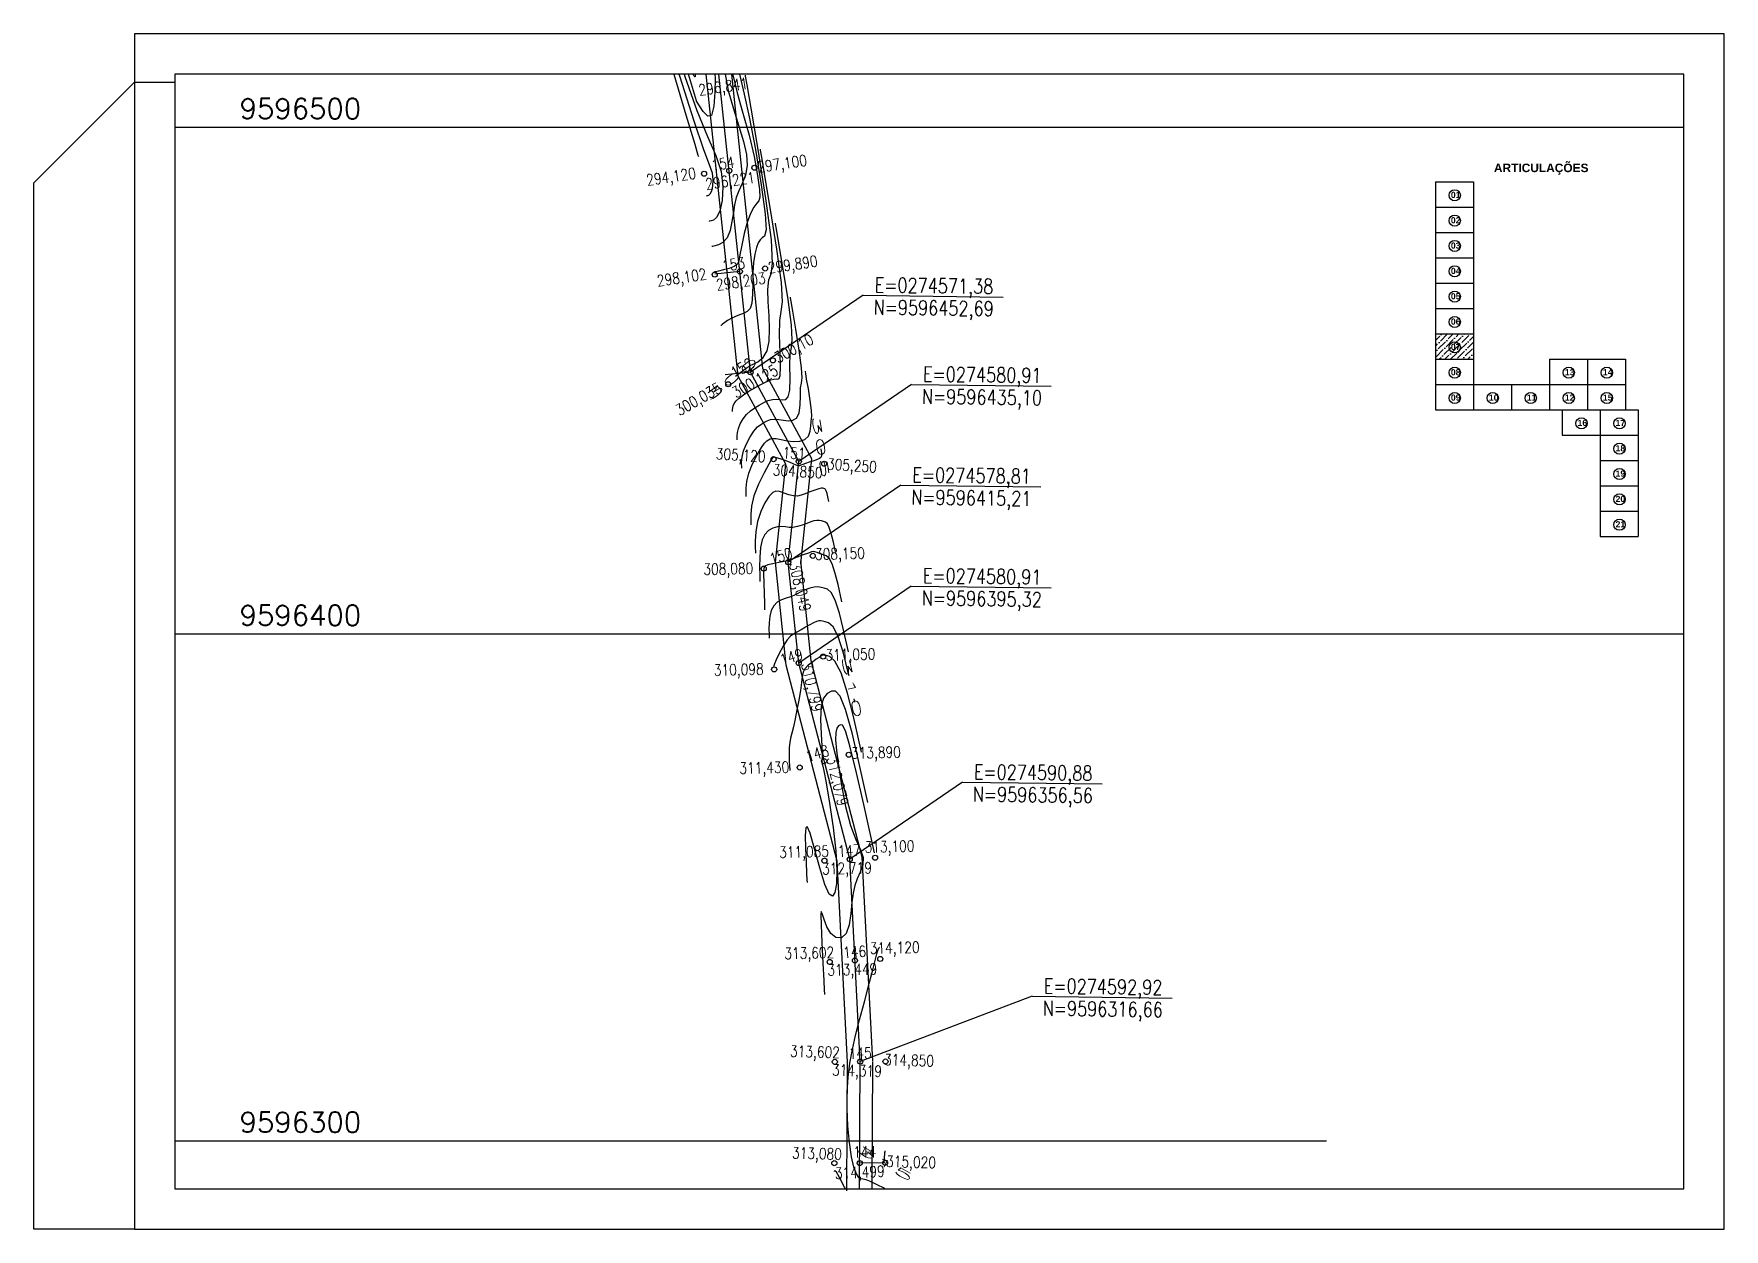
# Model space of a CAD drawing. Header units: millimetres. Extents: x 276147 to 291056, y 9594849 to 9609891.
# Drawn here: x 276150.4 to 276484, y 9607889.7 to 9608125.6 of the extents above; entities that cross this region are included whole.
import ezdxf
from ezdxf.enums import TextEntityAlignment as Align

# ---------------------------------------------------------------- set-up
doc = ezdxf.new("R2010")
doc.units = ezdxf.units.MM
doc.header["$LTSCALE"] = 10
doc.linetypes.add('CONTINUO', pattern=[0])
for name, color, linetype in [('2000-Top_malha_coord', 2, 'Continuous'), ('500-dim1', 6, 'Continuous'), ('Curvas mestras', 30, 'Continuous'), ('Curvas simples', 9, 'Continuous'), ('Curvas texto', 2, 'Continuous'), ('LINHA02', 8, 'Continuous'), ('TEXTO-PAPEL', 7, 'Continuous'), ('TEXTO02', 3, 'Continuous'), ('Top_malha_coord', 8, 'Continuous')]:
    doc.layers.add(name, color=color, linetype=linetype)
doc.styles.add('r80', font='romans.shx')
doc.styles.add('ROMANS', font='romans.shx', dxfattribs={"width": 0.8, "height": 4})
doc.styles.add('SIMPLEX', font='simplex', dxfattribs={"height": 0.2})
doc.styles.add('T7', font='arial.ttf')

msp = doc.modelspace()

# ---------------------------------------------------------------- hatches: boundary and pattern name
at = {"layer": 'Top_malha_coord'}
h = msp.add_hatch(dxfattribs=at)
h.set_pattern_fill('ANSI36', color=8, scale=0.25)
h.set_pattern_definition([(45, (15662.7059, 10875.3507), (0.420949505675, 1.54348152081), [1.984375, -0.396875, 0, -0.396875])])
h.paths.add_polyline_path([(276434.52, 9608066.37), (276427.02, 9608066.37), (276427.02, 9608061.37), (276434.52, 9608061.37)])
h.paths.add_polyline_path([(276429.74, 9608063.73, -1), (276431.96, 9608063.73, -1)], flags=0)
h.paths.add_polyline_path([(276429.71, 9608062.54), (276432.21, 9608062.54), (276432.21, 9608065.05), (276429.71, 9608065.05)], flags=24)

# ---------------------------------------------------------------- linework, layer by layer
at = {"layer": '500-dim1', "ltscale": 0.1}
for points in [[(276170.29, 9607889.71), (276484.01, 9607889.71), (276484.01, 9608125.6), (276170.29, 9608125.6)], [(276178.24, 9607897.65), (276476.07, 9607897.65), (276476.07, 9608117.65), (276178.24, 9608117.65)]]:
    msp.add_lwpolyline(points, close=True, dxfattribs=at)
msp.add_lwpolyline([(276170.29, 9607889.71), (276150.44, 9607889.71), (276150.44, 9608096.21), (276170.29, 9608116.07), (276178.24, 9608116.07)], dxfattribs=at)
at = {"layer": 'Curvas mestras', "linetype": 'CONTINUO'}
for points in [[(276277.75, 9608117.65, 295), (276277.86, 9608117.28, 295), (276280.66, 9608108.41, 295), (276282.6, 9608102.78, 295), (276283.73, 9608099.82, 295), (276284.27, 9608098.19, 295), (276284.45, 9608096.77, 295), (276284.38, 9608095.5, 295), (276284.15, 9608094.52, 295), (276283.86, 9608093.95, 295), (276283.58, 9608093.7, 295), (276283.35, 9608093.63, 295), (276283.23, 9608093.6, 295), (276283.18, 9608093.59, 295), (276283.18, 9608093.59, 295)], [(276288.93, 9608058.02, 300), (276289.94, 9608058.8, 300), (276290.82, 9608059.48, 300), (276291.38, 9608059.88, 300), (276291.81, 9608060.13, 300), (276292.39, 9608060.4, 300), (276293.3, 9608060.88, 300), (276294.34, 9608061.71, 300), (276295.18, 9608063.03, 300), (276295.58, 9608064.93, 300), (276295.64, 9608067.3, 300), (276295.52, 9608069.95, 300), (276295.37, 9608072.68, 300), (276295.32, 9608075.16, 300), (276295.5, 9608077.02, 300), (276295.93, 9608078.26, 300), (276296.24, 9608080.3, 300), (276295.99, 9608084.91, 300), (276294.89, 9608093.1, 300), (276293.36, 9608102.74, 300), (276291.98, 9608110.94, 300), (276291.19, 9608115.52, 300), (276290.91, 9608117.21, 300), (276290.87, 9608117.45, 300)], [(276305.76, 9608043.71, 305), (276305.84, 9608043.25, 305), (276305.89, 9608042.86, 305), (276305.9, 9608042.64, 305), (276305.89, 9608042.53, 305), (276305.87, 9608042.42, 305), (276305.85, 9608042.25, 305), (276305.75, 9608042.02, 305), (276305.45, 9608041.77, 305), (276304.89, 9608041.52, 305), (276304.17, 9608041.28, 305), (276303.42, 9608041.05, 305), (276302.75, 9608040.82, 305), (276302.19, 9608040.62, 305), (276301.78, 9608040.46, 305), (276301.52, 9608040.37, 305), (276301.27, 9608040.37, 305), (276300.9, 9608040.49, 305), (276300.3, 9608040.73, 305), (276299.54, 9608041.05, 305), (276298.71, 9608041.38, 305), (276297.94, 9608041.66, 305), (276297.27, 9608041.87, 305), (276296.77, 9608042.01, 305), (276296.49, 9608042.08, 305), (276296.37, 9608042.09, 305), (276296.32, 9608042.07, 305), (276296.26, 9608042.01, 305), (276296.04, 9608041.64, 305), (276295.49, 9608040.69, 305), (276294.55, 9608038.96, 305), (276293.46, 9608036.75, 305), (276292.55, 9608034.44, 305), (276292.06, 9608032.39, 305), (276291.91, 9608030.73, 305), (276291.92, 9608029.56, 305), (276291.93, 9608028.94, 305), (276291.94, 9608028.71, 305), (276291.94, 9608028.68, 305)], [(276311.31, 9607998.89, 310), (276311.17, 9607999.54, 310), (276310.2, 9608003.38, 310), (276309.16, 9608006.67, 310), (276308.16, 9608008.57, 310), (276307.29, 9608009.35, 310), (276306.58, 9608009.57, 310), (276306.08, 9608009.67, 310), (276305.7, 9608009.74, 310), (276305.32, 9608009.73, 310), (276304.86, 9608009.61, 310), (276304.28, 9608009.36, 310), (276303.57, 9608008.99, 310), (276302.73, 9608008.49, 310), (276301.85, 9608007.95, 310), (276301.04, 9608007.49, 310), (276300.37, 9608007.16, 310), (276299.76, 9608006.75, 310), (276299.1, 9608005.99, 310), (276298.32, 9608004.75, 310), (276297.54, 9608003.29, 310), (276296.92, 9608002.03, 310), (276296.58, 9608001.26, 310), (276296.46, 9608000.91, 310), (276296.45, 9608000.79, 310), (276296.45, 9608000.74, 310), (276296.45, 9608000.72, 310), (276296.45, 9608000.72, 310)], [(276312.47, 9607993.71, 310), (276312.32, 9607994.36, 310)], [(276318.34, 9607902.75, 315), (276318.29, 9607902.79, 315), (276318.26, 9607902.88, 315), (276318.25, 9607903.02, 315), (276318.26, 9607903.25, 315), (276318.28, 9607903.58, 315), (276318.32, 9607904.02, 315), (276318.36, 9607904.48, 315), (276318.39, 9607904.86, 315), (276318.41, 9607905.07, 315), (276318.42, 9607905.15, 315), (276318.42, 9607905.16, 315)]]:
    msp.add_polyline3d(points, dxfattribs=at)
at = {"layer": 'Curvas simples', "linetype": 'CONTINUO'}
for points in [[(276276.71, 9608117.65, 294), (276279.12, 9608109.59, 294), (276280.85, 9608103.8, 294), (276281.49, 9608101.67, 294), (276281.58, 9608101.37, 294)], [(276278.78, 9608117.65, 296), (276278.93, 9608117.17, 296), (276281.26, 9608110.45, 296), (276283.35, 9608105.33, 296), (276285, 9608101.55, 296), (276286.05, 9608098.42, 296), (276286.42, 9608095.4, 296), (276286.27, 9608092.67, 296), (276285.79, 9608090.58, 296), (276285.17, 9608089.37, 296), (276284.56, 9608088.84, 296), (276284.08, 9608088.68, 296), (276283.81, 9608088.62, 296), (276283.72, 9608088.6, 296), (276283.7, 9608088.59, 296)], [(276281.19, 9608112.37, 297), (276279.61, 9608117.65, 297)], [(276280.66, 9608117.36, 298), (276280.58, 9608117.65, 298)], [(276280.96, 9608117.65, 298), (276280.97, 9608117.38, 298), (276280.94, 9608117.1, 298), (276280.87, 9608117.08, 298), (276280.79, 9608117.17, 298), (276280.72, 9608117.27, 298), (276280.68, 9608117.34, 298), (276280.67, 9608117.36, 298), (276280.66, 9608117.36, 298), (276280.66, 9608117.36, 298)], [(276284.85, 9608117.65, 297), (276284.87, 9608116.84, 297), (276284.84, 9608114.1, 297), (276284.65, 9608111.32, 297), (276284.19, 9608109.5, 297), (276283.42, 9608109.34, 297), (276282.53, 9608110.26, 297), (276281.79, 9608111.4, 297), (276281.37, 9608112.08, 297), (276281.21, 9608112.33, 297), (276281.19, 9608112.37, 297), (276281.19, 9608112.37, 297)], [(276286.84, 9608117.65, 297), (276287.46, 9608114.44, 297), (276288.49, 9608110.78, 297), (276289.59, 9608107.34, 297), (276290.51, 9608104.34, 297), (276291.09, 9608101.78, 297), (276291.23, 9608099.58, 297), (276290.87, 9608097.71, 297), (276290.22, 9608096.08, 297), (276289.55, 9608094.63, 297), (276289.06, 9608093.27, 297), (276288.73, 9608091.87, 297), (276288.48, 9608090.31, 297), (276288.21, 9608088.53, 297), (276287.83, 9608086.76, 297), (276287.25, 9608085.31, 297), (276286.43, 9608084.4, 297), (276285.54, 9608083.93, 297), (276284.81, 9608083.73, 297), (276284.4, 9608083.64, 297), (276284.25, 9608083.6, 297), (276284.23, 9608083.6, 297)], [(276288.36, 9608117.65, 298), (276288.37, 9608117.53, 298), (276289.22, 9608113.98, 298), (276290.38, 9608109.92, 298), (276291.58, 9608105.62, 298), (276292.56, 9608101.39, 298), (276293.26, 9608097.64, 298), (276293.65, 9608094.87, 298), (276293.72, 9608093.34, 298), (276293.51, 9608092.64, 298), (276293.09, 9608092.16, 298), (276292.51, 9608091.37, 298), (276291.86, 9608090.13, 298), (276291.21, 9608088.39, 298), (276290.63, 9608086.19, 298), (276290.15, 9608083.89, 298), (276289.79, 9608081.96, 298), (276289.56, 9608080.73, 298), (276289.25, 9608080.05, 298), (276288.67, 9608079.65, 298), (276287.67, 9608079.31, 298), (276286.52, 9608079, 298), (276285.54, 9608078.78, 298), (276284.99, 9608078.65, 298), (276284.79, 9608078.61, 298), (276284.76, 9608078.6, 298)], [(276289.68, 9608117.65, 299), (276289.94, 9608116.54, 299), (276290.64, 9608113.71, 299), (276291.63, 9608109.21, 299), (276292.84, 9608102.79, 299), (276294, 9608095.82, 299), (276294.78, 9608090.09, 299), (276294.94, 9608086.91, 299), (276294.66, 9608085.68, 299), (276294.19, 9608085.33, 299), (276293.76, 9608084.96, 299), (276293.39, 9608084.34, 299), (276293.05, 9608083.4, 299), (276292.74, 9608082.11, 299), (276292.49, 9608080.48, 299), (276292.34, 9608078.52, 299), (276292.3, 9608076.33, 299), (276292.28, 9608074.19, 299), (276292.14, 9608072.45, 299), (276291.77, 9608071.36, 299), (276291.21, 9608070.77, 299), (276290.51, 9608070.43, 299), (276289.71, 9608070.13, 299), (276288.88, 9608069.8, 299), (276288.08, 9608069.43, 299), (276287.36, 9608069.01, 299), (276286.78, 9608068.6, 299), (276286.36, 9608068.28, 299), (276286.14, 9608068.11, 299), (276286.06, 9608068.04, 299), (276286.04, 9608068.03, 299)], [(276288.34, 9608051.04, 301), (276288.33, 9608051.44, 301), (276288.36, 9608051.76, 301), (276288.45, 9608052.16, 301), (276288.65, 9608052.62, 301), (276289.02, 9608053.15, 301), (276289.61, 9608053.73, 301), (276290.47, 9608054.38, 301), (276291.53, 9608055.06, 301), (276292.69, 9608055.75, 301), (276293.88, 9608056.39, 301), (276294.97, 9608056.93, 301), (276295.86, 9608057.3, 301), (276296.49, 9608057.46, 301), (276296.92, 9608057.48, 301), (276297.23, 9608057.46, 301), (276297.5, 9608057.55, 301), (276297.7, 9608058.19, 301), (276297.77, 9608059.84, 301), (276297.69, 9608062.74, 301), (276297.59, 9608066.13, 301), (276297.65, 9608069, 301), (276297.94, 9608070.79, 301), (276298.18, 9608072.73, 301), (276297.97, 9608076.5, 301), (276297.08, 9608083.13, 301), (276295.84, 9608090.93, 301), (276294.72, 9608097.57, 301), (276294.09, 9608101.28, 301), (276293.85, 9608102.65, 301), (276293.82, 9608102.84, 301)], [(276289.24, 9608045.45, 302), (276289.23, 9608046.26, 302), (276289.29, 9608046.92, 302), (276289.48, 9608047.73, 302), (276289.86, 9608048.66, 302), (276290.4, 9608049.6, 302), (276291.08, 9608050.47, 302), (276291.86, 9608051.2, 302), (276292.71, 9608051.8, 302), (276293.6, 9608052.33, 302), (276294.5, 9608052.81, 302), (276295.38, 9608053.21, 302), (276296.21, 9608053.44, 302), (276296.96, 9608053.48, 302), (276297.65, 9608053.42, 302), (276298.28, 9608053.35, 302), (276298.86, 9608053.44, 302), (276299.33, 9608053.98, 302), (276299.62, 9608055.3, 302), (276299.68, 9608057.55, 302), (276299.65, 9608060.16, 302), (276299.7, 9608062.36, 302), (276299.93, 9608063.72, 302), (276300.11, 9608065.2, 302), (276299.95, 9608068.09, 302), (276299.27, 9608073.16, 302), (276298.32, 9608079.13, 302), (276297.47, 9608084.2, 302), (276296.98, 9608087.04, 302), (276296.8, 9608088.09, 302), (276296.78, 9608088.23, 302)], [(276290.14, 9608039.86, 303), (276290.12, 9608041.08, 303), (276290.21, 9608042.07, 303), (276290.5, 9608043.3, 303), (276291.06, 9608044.69, 303), (276291.78, 9608046.06, 303), (276292.55, 9608047.21, 303), (276293.25, 9608048.01, 303), (276293.89, 9608048.53, 303), (276294.51, 9608048.91, 303), (276295.13, 9608049.24, 303), (276295.8, 9608049.48, 303), (276296.56, 9608049.58, 303), (276297.44, 9608049.51, 303), (276298.38, 9608049.35, 303), (276299.33, 9608049.25, 303), (276300.22, 9608049.33, 303), (276300.97, 9608049.77, 303), (276301.47, 9608050.76, 303), (276301.67, 9608052.37, 303), (276301.71, 9608054.19, 303), (276301.76, 9608055.71, 303), (276301.91, 9608056.66, 303), (276302.04, 9608057.68, 303), (276301.93, 9608059.68, 303), (276301.46, 9608063.19, 303), (276300.8, 9608067.32, 303), (276300.21, 9608070.84, 303), (276299.87, 9608072.8, 303), (276299.75, 9608073.52, 303), (276299.73, 9608073.63, 303)], [(276291.04, 9608034.27, 304), (276291.02, 9608035.91, 304), (276291.14, 9608037.23, 304), (276291.53, 9608038.87, 304), (276292.26, 9608040.72, 304), (276293.17, 9608042.51, 304), (276294.02, 9608043.95, 304), (276294.64, 9608044.83, 304), (276295.07, 9608045.27, 304), (276295.41, 9608045.49, 304), (276295.76, 9608045.66, 304), (276296.22, 9608045.76, 304), (276296.91, 9608045.72, 304), (276297.91, 9608045.53, 304), (276299.11, 9608045.29, 304), (276300.38, 9608045.14, 304), (276301.58, 9608045.22, 304), (276302.6, 9608045.57, 304), (276303.32, 9608046.23, 304), (276303.67, 9608047.18, 304), (276303.78, 9608048.22, 304), (276303.81, 9608049.07, 304), (276303.9, 9608049.59, 304), (276303.97, 9608050.16, 304), (276303.91, 9608051.27, 304), (276303.65, 9608053.22, 304), (276303.28, 9608055.52, 304), (276302.95, 9608057.47, 304), (276302.77, 9608058.56, 304), (276302.7, 9608058.96, 304), (276302.69, 9608059.02, 304)], [(276307.35, 9608033.33, 306), (276307.14, 9608034.25, 306), (276306.99, 9608034.86, 306), (276306.82, 9608035.38, 306), (276306.66, 9608035.68, 306), (276306.51, 9608035.81, 306), (276306.34, 9608035.86, 306), (276306.15, 9608035.91, 306), (276305.85, 9608035.91, 306), (276305.33, 9608035.8, 306), (276304.53, 9608035.54, 306), (276303.58, 9608035.19, 306), (276302.65, 9608034.83, 306), (276301.87, 9608034.55, 306), (276301.15, 9608034.39, 306), (276300.38, 9608034.42, 306), (276299.46, 9608034.65, 306), (276298.5, 9608034.98, 306), (276297.61, 9608035.25, 306), (276296.89, 9608035.33, 306), (276296.25, 9608035.07, 306), (276295.55, 9608034.33, 306), (276294.72, 9608033.04, 306), (276293.88, 9608031.33, 306), (276293.22, 9608029.37, 306), (276292.89, 9608027.35, 306), (276292.79, 9608025.52, 306), (276292.81, 9608024.15, 306), (276292.83, 9608023.4, 306), (276292.84, 9608023.12, 306), (276292.84, 9608023.08, 306)], [(276308.63, 9608023.43, 307), (276308.15, 9608025.57, 307), (276307.79, 9608026.99, 307), (276307.41, 9608028.2, 307), (276307.03, 9608028.9, 307), (276306.67, 9608029.21, 307), (276306.29, 9608029.33, 307), (276305.88, 9608029.46, 307), (276305.44, 9608029.56, 307), (276304.94, 9608029.58, 307), (276304.39, 9608029.49, 307), (276303.74, 9608029.28, 307), (276302.97, 9608028.99, 307), (276302.07, 9608028.65, 307), (276301.13, 9608028.35, 307), (276300.24, 9608028.18, 307), (276299.49, 9608028.19, 307), (276298.79, 9608028.3, 307), (276298.05, 9608028.37, 307), (276297.19, 9608028.3, 307), (276296.28, 9608028.04, 307), (276295.42, 9608027.56, 307), (276294.71, 9608026.8, 307), (276294.18, 9608025.71, 307), (276293.84, 9608024.2, 307), (276293.69, 9608022.29, 307), (276293.67, 9608020.32, 307), (276293.71, 9608018.74, 307), (276293.73, 9608017.86, 307), (276293.74, 9608017.54, 307), (276293.74, 9608017.49, 307)], [(276309.91, 9608013.52, 308), (276309.15, 9608016.9, 308), (276308.6, 9608019.12, 308), (276307.99, 9608021.03, 308), (276307.4, 9608022.13, 308), (276306.83, 9608022.61, 308), (276306.24, 9608022.81, 308), (276305.61, 9608023, 308), (276305.03, 9608023.21, 308), (276304.56, 9608023.37, 308), (276304.25, 9608023.44, 308), (276303.9, 9608023.37, 308), (276303.28, 9608023.14, 308), (276302.27, 9608022.76, 308), (276301.1, 9608022.31, 308), (276300.11, 9608021.93, 308), (276299.51, 9608021.72, 308), (276299.09, 9608021.61, 308), (276298.48, 9608021.49, 308), (276297.48, 9608021.28, 308), (276296.3, 9608021.02, 308), (276295.29, 9608020.78, 308), (276294.71, 9608020.56, 308), (276294.49, 9608020.09, 308), (276294.46, 9608019.04, 308), (276294.5, 9608017.23, 308), (276294.55, 9608015.11, 308), (276294.6, 9608013.32, 308), (276294.63, 9608012.32, 308), (276294.64, 9608011.95, 308), (276294.65, 9608011.9, 308)], [(276311.19, 9608003.62, 309), (276310.16, 9608008.22, 309), (276309.4, 9608011.25, 309), (276308.57, 9608013.85, 309), (276307.78, 9608015.35, 309), (276307.05, 9608015.98, 309), (276306.39, 9608016.19, 309), (276305.79, 9608016.35, 309), (276305.18, 9608016.45, 309), (276304.46, 9608016.43, 309), (276303.59, 9608016.21, 309), (276302.66, 9608015.87, 309), (276301.79, 9608015.48, 309), (276301.08, 9608015.11, 309), (276300.44, 9608014.78, 309), (276299.73, 9608014.49, 309), (276298.88, 9608014.22, 309), (276297.96, 9608013.89, 309), (276297.11, 9608013.41, 309), (276296.44, 9608012.72, 309), (276295.96, 9608011.81, 309), (276295.67, 9608010.67, 309), (276295.53, 9608009.37, 309), (276295.51, 9608008.09, 309), (276295.52, 9608007.09, 309), (276295.54, 9608006.54, 309), (276295.55, 9608006.34, 309), (276295.55, 9608006.31, 309)], [(276313.75, 9607983.81, 311), (276312.17, 9607990.87, 311), (276311.01, 9607995.51, 311), (276309.74, 9607999.5, 311), (276308.54, 9608001.8, 311), (276307.52, 9608002.72, 311), (276306.78, 9608002.94, 311), (276306.37, 9608003, 311), (276306.21, 9608003.02, 311), (276306.17, 9608003.02, 311), (276306.15, 9608003.02, 311), (276306.09, 9608002.98, 311), (276305.97, 9608002.91, 311), (276305.76, 9608002.78, 311), (276305.41, 9608002.54, 311), (276304.85, 9608002.17, 311), (276304.08, 9608001.63, 311), (276303.25, 9608000.99, 311), (276302.58, 9608000.31, 311), (276302.23, 9607999.62, 311), (276302.07, 9607998.79, 311), (276301.95, 9607997.62, 311), (276301.73, 9607996.02, 311), (276301.41, 9607994.13, 311), (276301.04, 9607992.2, 311), (276300.68, 9607990.41, 311), (276300.33, 9607988.85, 311), (276300.03, 9607987.58, 311), (276299.78, 9607986.61, 311), (276299.6, 9607985.75, 311), (276299.5, 9607984.76, 311), (276299.48, 9607983.49, 311), (276299.52, 9607982.16, 311), (276299.58, 9607981.08, 311), (276299.61, 9607980.49, 311), (276299.62, 9607980.27, 311), (276299.62, 9607980.24, 311)], [(276315.03, 9607973.9, 312), (276313.19, 9607982.19, 312), (276311.9, 9607987.63, 312), (276310.61, 9607992.28, 312), (276309.55, 9607994.92, 312), (276308.66, 9607995.87, 312), (276307.83, 9607995.86, 312), (276307.01, 9607995.45, 312), (276306.28, 9607994.53, 312), (276305.81, 9607992.85, 312), (276305.68, 9607990.29, 312), (276305.78, 9607987.45, 312), (276305.94, 9607985.04, 312), (276306.02, 9607983.63, 312), (276306.03, 9607983, 312), (276306, 9607982.73, 312), (276305.95, 9607982.48, 312), (276305.93, 9607982.18, 312), (276305.95, 9607981.83, 312), (276306.07, 9607981.32, 312), (276306.33, 9607980.16, 312), (276306.79, 9607977.76, 312), (276307.45, 9607973.79, 312), (276308.16, 9607968.96, 312), (276308.7, 9607964.28, 312), (276308.92, 9607960.55, 312), (276308.85, 9607957.87, 312), (276308.54, 9607956.16, 312), (276308.05, 9607955.42, 312), (276307.39, 9607955.85, 312), (276306.54, 9607957.7, 312), (276305.53, 9607961, 312), (276304.5, 9607964.78, 312), (276303.63, 9607967.83, 312), (276303.07, 9607969.19, 312), (276302.77, 9607968.93, 312), (276302.68, 9607967.38, 312), (276302.72, 9607964.91, 312), (276302.83, 9607962.18, 312), (276302.94, 9607959.92, 312), (276303.01, 9607958.67, 312), (276303.03, 9607958.21, 312), (276303.04, 9607958.14, 312)], [(276316.31, 9607964, 313), (276314.21, 9607973.51, 313), (276312.79, 9607979.75, 313), (276311.5, 9607985.07, 313), (276310.61, 9607988.05, 313), (276310.05, 9607989.14, 313), (276309.64, 9607989.23, 313), (276309.25, 9607989.03, 313), (276308.91, 9607988.58, 313), (276308.7, 9607987.71, 313), (276308.66, 9607986.3, 313), (276308.83, 9607984.17, 313), (276309.22, 9607981.18, 313), (276309.82, 9607977.31, 313), (276310.63, 9607973.13, 313), (276311.6, 9607969.38, 313), (276312.66, 9607966.6, 313), (276313.59, 9607964.6, 313), (276314.09, 9607963.03, 313), (276314.01, 9607961.58, 313), (276313.52, 9607960.18, 313), (276312.93, 9607958.84, 313), (276312.47, 9607957.51, 313), (276312.14, 9607956.04, 313), (276311.89, 9607954.23, 313), (276311.67, 9607952, 313), (276311.33, 9607949.76, 313), (276310.74, 9607948.03, 313), (276309.81, 9607947.22, 313), (276308.72, 9607947.29, 313), (276307.69, 9607948.08, 313), (276306.92, 9607949.39, 313), (276306.39, 9607950.84, 313), (276306.04, 9607951.99, 313), (276305.83, 9607952.43, 313), (276305.75, 9607951.8, 313), (276305.79, 9607949.77, 313), (276305.94, 9607946.26, 313), (276306.14, 9607942.19, 313), (276306.31, 9607938.76, 313), (276306.41, 9607936.85, 313), (276306.45, 9607936.14, 313), (276306.45, 9607936.04, 313)], [(276318.38, 9607897.72, 314), (276316.76, 9607898.54, 314), (276315.68, 9607899.06, 314), (276314.7, 9607899.44, 314), (276314.04, 9607899.57, 314), (276313.6, 9607899.65, 314), (276313.22, 9607899.93, 314), (276312.76, 9607900.66, 314), (276312.26, 9607901.98, 314), (276311.78, 9607904.02, 314), (276311.38, 9607906.83, 314), (276311.09, 9607910.11, 314), (276310.95, 9607913.51, 314), (276310.97, 9607916.72, 314), (276311.16, 9607919.71, 314), (276311.49, 9607922.5, 314), (276311.97, 9607925.16, 314), (276312.6, 9607927.91, 314), (276313.4, 9607931.02, 314), (276314.34, 9607934.6, 314), (276315.29, 9607938.17, 314), (276316.07, 9607941.13, 314), (276316.55, 9607943.01, 314), (276316.81, 9607944.02, 314), (276316.96, 9607944.54, 314), (276317.08, 9607944.89, 314), (276317.2, 9607945.12, 314), (276317.28, 9607945.27, 314), (276317.33, 9607945.35, 314), (276317.35, 9607945.38, 314), (276317.35, 9607945.39, 314)], [(276310.64, 9607897.65, 313), (276310.44, 9607898.01, 313), (276309.42, 9607899.93, 313), (276308.81, 9607900.94, 313), (276308.54, 9607901.23, 313), (276308.45, 9607901.19, 313), (276308.41, 9607901.13, 313), (276308.4, 9607901.11, 313), (276308.4, 9607901.11, 313)]]:
    msp.add_polyline3d(points, dxfattribs=at)
at = {"layer": 'LINHA02'}
for p, q in [((276314.1, 9608074), (276291.88, 9608058.8)), ((276314.1, 9608074), (276341.7, 9608073.65)), ((276323.63, 9608056.41), (276301.41, 9608041.21)), ((276323.63, 9608056.41), (276351.23, 9608056.07)), ((276321.54, 9608036.52), (276299.31, 9608021.32)), ((276321.54, 9608036.52), (276349.13, 9608036.18)), ((276323.6, 9608016.63), (276301.38, 9608001.43)), ((276323.6, 9608016.63), (276351.2, 9608016.29)), ((276333.67, 9607977.92), (276311.45, 9607962.72)), ((276333.67, 9607977.92), (276361.27, 9607977.58)), ((276347.48, 9607935.67), (276313.51, 9607922.77)), ((276347.48, 9607935.67), (276375.08, 9607935.32))]:
    msp.add_line(p, q, dxfattribs=at)
at = {"layer": 'TEXTO-PAPEL', "color": 7, "linetype": 'Continuous'}
for p, q in [((276291.88, 9608058.8), (276285.64, 9608117.65)), ((276289.78, 9608078.69), (276284.8, 9608078.16)), ((276291.88, 9608058.8), (276286.9, 9608058.27)), ((276301.41, 9608041.21), (276291.88, 9608058.8)), ((276299.31, 9608021.32), (276301.41, 9608041.21)), ((276301.38, 9608001.43), (276299.31, 9608021.32)), ((276311.45, 9607962.72), (276301.38, 9608001.43)), ((276313.51, 9607922.77), (276311.45, 9607962.72)), ((276313.37, 9607897.65), (276313.51, 9607922.77)), ((276315.87, 9607897.65), (276316.01, 9607922.76)), ((276313.41, 9607902.84), (276318.41, 9607902.8))]:
    msp.add_line(p, q, dxfattribs=at)
for centre in [(276287.68, 9608098.57), (276292.64, 9608099.17), (276282.71, 9608097.98), (276289.78, 9608078.69), (276294.74, 9608079.28), (276284.81, 9608078.09), (276291.88, 9608058.8), (276296.29, 9608061.15), (276287.47, 9608056.44), (276296.43, 9608041.66), (276301.41, 9608041.21), (276306.39, 9608040.76), (276304.15, 9608022.58), (276294.47, 9608020.06), (276299.31, 9608021.32), (276306.21, 9608002.69), (276296.54, 9608000.17), (276301.38, 9608001.43), (276306.41, 9607982.07), (276311.25, 9607983.33), (276301.57, 9607980.82), (276306.45, 9607962.43), (276311.45, 9607962.72), (276316.44, 9607963.01), (276307.49, 9607942.45), (276312.48, 9607942.74), (276317.47, 9607943.04), (276308.51, 9607922.74), (276313.51, 9607922.77), (276318.51, 9607922.8), (276308.41, 9607902.74), (276313.41, 9607902.77), (276318.41, 9607902.8)]:
    msp.add_circle(centre, 0.5, dxfattribs=at)
at = {"layer": 'Top_malha_coord', "color": 6}
for p, q in [((276289.44, 9608058.04), (276283.13, 9608117.65)), ((276294.31, 9608059.55), (276288.16, 9608117.65)), ((276303.97, 9608041.72), (276294.31, 9608059.55)), ((276298.84, 9608040.7), (276289.44, 9608058.04)), ((276296.8, 9608021.32), (276298.84, 9608040.7)), ((276301.8, 9608021.06), (276303.97, 9608041.72)), ((276298.91, 9608000.98), (276296.8, 9608021.32)), ((276303.84, 9608001.88), (276301.8, 9608021.58)), ((276308.96, 9607962.33), (276298.91, 9608000.98)), ((276313.93, 9607963.1), (276303.84, 9608001.88)), ((276311.01, 9607922.64), (276308.96, 9607962.33)), ((276316.01, 9607922.9), (276313.93, 9607963.1)), ((276310.86, 9607897.26), (276311.01, 9607922.79)), ((276315.87, 9607897.65), (276316.01, 9607922.76))]:
    msp.add_line(p, q, dxfattribs=at)
at = {"layer": 'Top_malha_coord'}
for p, q in [((276178.24, 9608107.17), (276476.07, 9608107.17)), ((276178.24, 9608007.17), (276476.07, 9608007.17)), ((276178.24, 9607907.17), (276405.52, 9607907.17))]:
    msp.add_line(p, q, dxfattribs=at)
at = {"layer": 'Top_malha_coord', "color": 7}
for p, q in [((276427.02, 9608096.37), (276427.02, 9608051.37)), ((276427.02, 9608096.37), (276434.52, 9608096.37)), ((276434.52, 9608096.37), (276434.52, 9608051.37)), ((276427.02, 9608091.37), (276434.52, 9608091.37)), ((276427.02, 9608086.37), (276434.52, 9608086.37)), ((276427.02, 9608081.37), (276434.52, 9608081.37)), ((276427.02, 9608076.37), (276434.52, 9608076.37)), ((276427.02, 9608071.37), (276434.52, 9608071.37)), ((276427.02, 9608066.37), (276434.52, 9608066.37)), ((276427.02, 9608061.37), (276434.52, 9608061.37)), ((276449.52, 9608061.37), (276449.52, 9608051.37)), ((276449.52, 9608061.37), (276464.52, 9608061.37)), ((276457.02, 9608061.37), (276457.02, 9608051.37)), ((276464.52, 9608061.37), (276464.52, 9608051.37)), ((276427.02, 9608056.37), (276464.52, 9608056.37)), ((276442.02, 9608056.37), (276442.02, 9608051.37)), ((276427.02, 9608051.37), (276467.02, 9608051.37)), ((276452.02, 9608051.37), (276452.02, 9608046.37)), ((276459.52, 9608051.37), (276459.52, 9608026.37)), ((276467.02, 9608051.37), (276467.02, 9608026.37)), ((276452.02, 9608046.37), (276467.02, 9608046.37)), ((276459.52, 9608041.37), (276467.02, 9608041.37)), ((276459.52, 9608036.37), (276467.02, 9608036.37)), ((276459.52, 9608031.37), (276467.02, 9608031.37)), ((276459.52, 9608026.37), (276467.02, 9608026.37))]:
    msp.add_line(p, q, dxfattribs=at)
for centre in [(276430.85, 9608093.73), (276430.85, 9608088.73), (276430.85, 9608083.73), (276430.85, 9608078.73), (276430.85, 9608073.73), (276430.85, 9608068.73), (276430.85, 9608063.73), (276430.85, 9608058.73), (276453.35, 9608058.73), (276460.85, 9608058.73), (276430.85, 9608053.73), (276438.35, 9608053.73), (276445.85, 9608053.73), (276453.35, 9608053.73), (276460.85, 9608053.73), (276455.85, 9608048.73), (276463.35, 9608048.73), (276463.35, 9608043.73), (276463.35, 9608038.73), (276463.35, 9608033.73), (276463.35, 9608028.73)]:
    msp.add_circle(centre, 1.11, dxfattribs=at)

# ---------------------------------------------------------------- texts
at = {"style": 'ROMANS', "width": 0.8}
for s, p in [('E=0274571,38', (276316.4, 9608077.5)), ('N=9596452,69', (276316.19, 9608073.1)), ('E=0274580,91', (276325.93, 9608059.92)), ('N=9596435,10', (276325.72, 9608055.51)), ('E=0274578,81', (276323.83, 9608040.03)), ('N=9596415,21', (276323.62, 9608035.62)), ('E=0274580,91', (276325.9, 9608020.14)), ('N=9596395,32', (276325.69, 9608015.73)), ('E=0274590,88', (276335.97, 9607981.43)), ('N=9596356,56', (276335.76, 9607977.02)), ('E=0274592,92', (276349.77, 9607939.17)), ('N=9596316,66', (276349.56, 9607934.77))]:
    msp.add_text(s, height=2.9046, rotation=359.2617, dxfattribs=at).set_placement(p, align=Align.TOP_LEFT)
at = {"layer": '2000-Top_malha_coord', "style": 'r80'}
for s, p in [('9596500', (276191.04, 9608107.63)), ('9596400', (276191.04, 9608007.63)), ('9596300', (276191.04, 9607907.63))]:
    msp.add_text(s, height=4, dxfattribs=at).set_placement(p, align=Align.BOTTOM_LEFT)
at = {"layer": 'Curvas texto', "style": 'SIMPLEX'}
for s, rotation, width, p, p2 in [('300', 38.1162, 3.299405, (276283.63, 9608052.91, 300), (276293.65, 9608060.76, 300)), ('305', 279.6237, 3.299405, (276303.9, 9608050.21, 305), (276306.03, 9608037.66, 305)), ('310', 282.5766, 3.563358, (276309.7, 9608002.67, 310), (276312.47, 9607990.25, 310)), ('315', 330.4957, 3.563358, (276312.46, 9607905.21, 315), (276323.54, 9607898.94, 315))]:
    msp.add_text(s, height=1.5, rotation=rotation, dxfattribs=dict(at, width=width)).set_placement(p, p2, align=Align.FIT)
at = {"layer": 'TEXTO02', "style": 'ROMANS', "width": 0.8}
for s, rotation, p in [('296,841', 8.3837, (276281.46, 9608115.55)), ('294,120', 8.3837, (276271.16, 9608097.79)), ('154', 9.32, (276284, 9608100.7)), ('297,100', 8.3837, (276293.07, 9608100.35)), ('296,221', 8.3837, (276282.83, 9608096.99)), ('298,102', 8.3837, (276273.26, 9608077.9)), ('153', 9.32, (276286.1, 9608080.81)), ('299,890', 8.3837, (276295.17, 9608080.46)), ('298,203', 8.3837, (276284.93, 9608077.1)), ('300,10', 29.7076, (276296.25, 9608062.41)), ('300,125', 29.7076, (276287.94, 9608055.56)), ('152', 30.6439, (276287.68, 9608059.44)), ('300,035', 29.7076, (276276.78, 9608052.06)), ('305,120', 356.3931, (276285.09, 9608043.87)), ('151', 357.3294, (276298.25, 9608044.05)), ('304,850', 356.3931, (276296.34, 9608040.67)), ('305,250', 356.3931, (276307.05, 9608041.83)), ('150', 17.1016, (276295.38, 9608022.93)), ('308,150', 1.3575, (276304.57, 9608024.01)), ('308,080', 1.3575, (276282.54, 9608021.02)), ('308,049', 283.1509, (276301.63, 9608021.49)), ('149', 17.1016, (276297.44, 9608003.03)), ('311,050', 1.3575, (276306.64, 9608004.11)), ('310,098', 1.3575, (276284.6, 9608001.13)), ('310,799', 283.1509, (276303.99, 9608001.71)), ('148', 17.1016, (276302.57, 9607984)), ('312,079', 283.1509, (276309.02, 9607983.14)), ('313,890', 1.3575, (276311.67, 9607984.76)), ('311,430', 1.3575, (276289.64, 9607981.77)), ('147', 3.9479, (276309.03, 9607965.35)), ('313,100', 1.3575, (276314.35, 9607966.21)), ('311,085', 1.3575, (276297.49, 9607965.18)), ('312,719', 1.3575, (276305.97, 9607961.92)), ('146', 3.9479, (276310.06, 9607945.37)), ('314,120', 1.3575, (276315.38, 9607946.24)), ('313,602', 1.3575, (276298.52, 9607945.21)), ('313,449', 1.3575, (276307.01, 9607941.94)), ('313,602', 358.3972, (276299.7, 9607925.95)), ('145', 0.9877, (276311.23, 9607925.52)), ('314,319', 358.3972, (276308, 9607922.25)), ('314,850', 358.3972, (276318.27, 9607924.29)), ('313,080', 358.3972, (276300.09, 9607905.89)), ('144', 0.9877, (276312.12, 9607906.02)), ('314,499', 2.8388, (276308.46, 9607901.8)), ('315,020', 358.3972, (276318.67, 9607904.22))]:
    msp.add_text(s, height=2.207, rotation=rotation, dxfattribs=at).set_placement(p, align=Align.TOP_LEFT)
at = {"layer": 'Top_malha_coord', "color": 7, "attachment_point": 1, "style": 'T7'}
for s, insert, char_height in [('{\\fArial|b1|i0|c0|p34;ARTICULAÇÕES}', (276438.57, 9608099.98), 1.6821), ('{\\fArial|b1|i0|c0|p34;01}', (276430.08, 9608094.42), 1.2169), ('{\\fArial|b1|i0|c0|p34;02}', (276430.08, 9608089.42), 1.2169), ('{\\fArial|b1|i0|c0|p34;03}', (276430.08, 9608084.42), 1.2169), ('{\\fArial|b1|i0|c0|p34;04}', (276430.08, 9608079.42), 1.2169), ('{\\fArial|b1|i0|c0|p34;05}', (276430.08, 9608074.42), 1.2169), ('{\\fArial|b1|i0|c0|p34;06}', (276430.08, 9608069.42), 1.2169), ('{\\fArial|b1|i0|c0|p34;07}', (276430.08, 9608064.42), 1.2169), ('{\\fArial|b1|i0|c0|p34;08}', (276430.08, 9608059.42), 1.2169), ('{\\fArial|b1|i0|c0|p34;13}', (276452.58, 9608059.42), 1.2169), ('{\\fArial|b1|i0|c0|p34;14}', (276460.08, 9608059.42), 1.2169), ('{\\fArial|b1|i0|c0|p34;09}', (276430.08, 9608054.42), 1.2169), ('{\\fArial|b1|i0|c0|p34;10}', (276437.58, 9608054.42), 1.2169), ('{\\fArial|b1|i0|c0|p34;11}', (276445.08, 9608054.42), 1.2169), ('{\\fArial|b1|i0|c0|p34;12}', (276452.58, 9608054.42), 1.2169), ('{\\fArial|b1|i0|c0|p34;15}', (276460.08, 9608054.42), 1.2169), ('{\\fArial|b1|i0|c0|p34;16}', (276455.08, 9608049.42), 1.2169), ('{\\fArial|b1|i0|c0|p34;17}', (276462.58, 9608049.42), 1.2169), ('{\\fArial|b1|i0|c0|p34;18}', (276462.58, 9608044.42), 1.2169), ('{\\fArial|b1|i0|c0|p34;19}', (276462.58, 9608039.42), 1.2169), ('{\\fArial|b1|i0|c0|p34;20}', (276462.58, 9608034.42), 1.2169), ('{\\fArial|b1|i0|c0|p34;21}', (276462.58, 9608029.42), 1.2169)]:
    msp.add_mtext_dynamic_manual_height_columns(s, width=9.0598, gutter_width=12.5, heights=[0], dxfattribs=dict(at, insert=insert, char_height=char_height))

doc.saveas('drawing.dxf')
